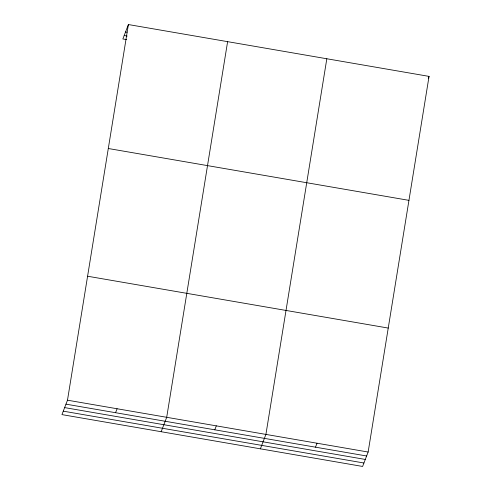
<?xml version="1.0" encoding="UTF-8"?>
<svg xmlns="http://www.w3.org/2000/svg" width="491" height="491" viewBox="0 0 491 491"><rect width="100%" height="100%" fill="white"/><g stroke="black" fill="none" stroke-linecap="round" stroke-linejoin="round"><path stroke-width="0.74" d="M67.488 400.196L128.397 24.55L429.048 76.387L368.14 452.033L362.603 466.45L61.952 414.613L67.488 400.196L368.14 452.033M227.615 41.655L166.701 417.301L161.165 431.718M326.828 58.76L265.913 434.406L260.383 448.823M128.397 24.55L122.86 38.967L126.623 39.618M115.575 412.71L117.091 408.745M214.788 429.815L216.31 425.85M428.287 78.37L429.048 76.387M315.504 447.178L317.026 443.22M125.555 31.964L127.059 32.222M124.186 35.518L127.194 36.033M108.296 148.509L408.948 200.353M87.588 276.23L388.24 328.068M65.966 404.154L366.617 455.992M64.64 407.604L365.292 459.441M63.278 411.163L363.929 463.001"/></g></svg>
